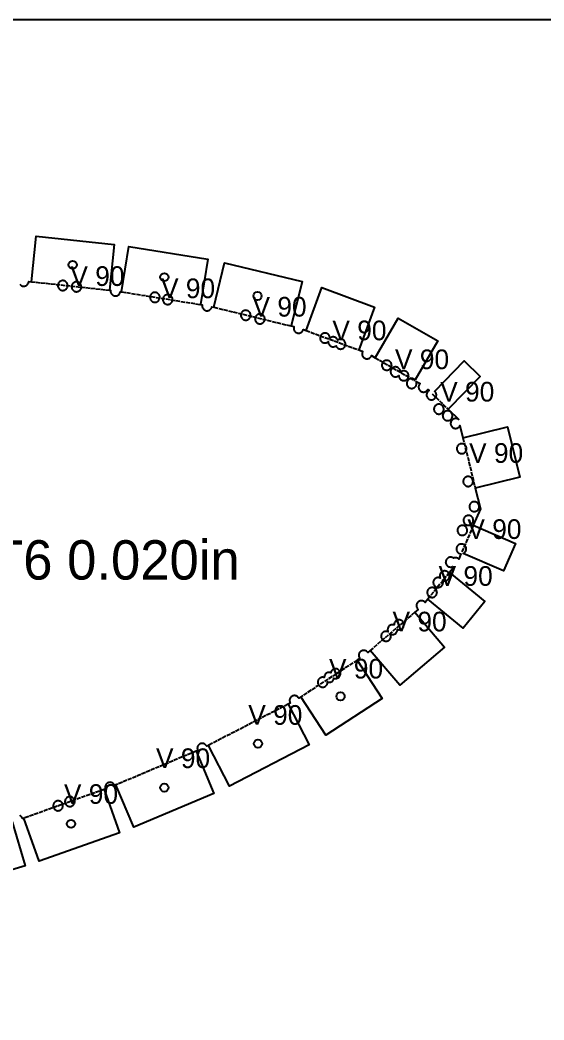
# Model space of a CAD drawing. Header units: millimetres. Extents: x 0 to 2438, y 0 to 1219.
# Drawn here: x 304.9 to 464.7, y 914 to 1219 of the extents above; entities that cross this region are included whole.
import ezdxf

# ---------------------------------------------------------------- set-up
doc = ezdxf.new("R2010")
doc.units = ezdxf.units.MM
doc.linetypes.add('DASHED', pattern=[1.524, 1.27, -0.254])
for name, color, linetype in [('CUT', 7, 'CONTINUOUS'), ('ETCH', 8, 'CONTINUOUS'), ('HOLE', 6, 'CONTINUOUS'), ('VALLEY', 1, 'DASHED')]:
    doc.layers.add(name, color=color, linetype=linetype)

msp = doc.modelspace()

# ---------------------------------------------------------------- linework, layer by layer
at = {"layer": 'CUT'}
for points in [[(304.78, 1138.45), (304.87, 1138.34), (304.97, 1138.23), (305.08, 1138.13), (305.2, 1138.05), (305.32, 1137.97), (305.46, 1137.91), (305.6, 1137.86), (305.74, 1137.83), (305.89, 1137.81), (306.03, 1137.81), (306.18, 1137.81), (306.33, 1137.84), (306.47, 1137.88), (306.61, 1137.93), (306.74, 1137.99), (306.86, 1138.07), (306.98, 1138.16), (307.09, 1138.26), (307.19, 1138.37), (307.27, 1138.49), (307.35, 1138.62), (307.41, 1138.75), (307.45, 1138.89), (307.49, 1139.03), (307.51, 1139.18), (307.51, 1139.27), (308.32, 1139.18), (309.83, 1153.07), (333.62, 1150.48), (332.11, 1136.59), (332.5, 1136.55), (332.49, 1136.47), (332.48, 1136.32), (332.49, 1136.18), (332.51, 1136.03), (332.55, 1135.89), (332.6, 1135.75), (332.67, 1135.62), (332.75, 1135.49), (332.84, 1135.38), (332.94, 1135.27), (333.05, 1135.17), (333.17, 1135.08), (333.29, 1135.01), (333.43, 1134.95), (333.57, 1134.9), (333.71, 1134.87), (333.86, 1134.85), (334, 1134.84), (334.15, 1134.85), (334.29, 1134.88), (334.44, 1134.91), (334.58, 1134.97), (334.71, 1135.03), (334.83, 1135.11), (334.95, 1135.2), (335.06, 1135.3), (335.15, 1135.41), (335.24, 1135.53), (335.31, 1135.65), (335.38, 1135.79), (335.42, 1135.93), (335.46, 1136.07), (335.47, 1136.15), (335.85, 1136.09), (338.07, 1149.89), (362.1, 1146.02), (359.88, 1132.23), (360.46, 1132.13), (360.45, 1132.09), (360.43, 1131.94), (360.42, 1131.79), (360.43, 1131.65), (360.46, 1131.5), (360.5, 1131.36), (360.55, 1131.22), (360.61, 1131.09), (360.69, 1130.96), (360.78, 1130.85), (360.88, 1130.74), (360.99, 1130.64), (361.11, 1130.55), (361.24, 1130.48), (361.37, 1130.42), (361.51, 1130.37), (361.65, 1130.34), (361.8, 1130.32), (361.95, 1130.31), (362.09, 1130.32), (362.24, 1130.35), (362.38, 1130.38), (362.52, 1130.44), (362.65, 1130.5), (362.78, 1130.58), (362.89, 1130.67), (363, 1130.77), (363.1, 1130.88), (363.18, 1131), (363.26, 1131.12), (363.32, 1131.26), (363.37, 1131.4), (363.4, 1131.54), (363.97, 1131.4), (367.27, 1144.98), (390.87, 1139.25), (387.57, 1125.67), (388.41, 1125.47), (388.39, 1125.4), (388.35, 1125.25), (388.33, 1125.11), (388.33, 1124.96), (388.34, 1124.81), (388.36, 1124.67), (388.4, 1124.53), (388.45, 1124.39), (388.52, 1124.26), (388.59, 1124.13), (388.68, 1124.01), (388.78, 1123.91), (388.89, 1123.81), (389.01, 1123.72), (389.14, 1123.65), (389.27, 1123.59), (389.41, 1123.54), (389.56, 1123.51), (389.7, 1123.49), (389.85, 1123.48), (390, 1123.49), (390.14, 1123.51), (390.28, 1123.55), (390.42, 1123.6), (390.55, 1123.67), (390.68, 1123.75), (390.8, 1123.83), (390.9, 1123.94), (391, 1124.05), (391.09, 1124.17), (391.16, 1124.29), (391.22, 1124.43), (391.27, 1124.57), (391.28, 1124.59), (392.09, 1124.29), (396.92, 1137.4), (413.01, 1131.46), (408.18, 1118.36), (409.38, 1117.91), (409.35, 1117.87), (409.29, 1117.73), (409.24, 1117.59), (409.21, 1117.45), (409.19, 1117.3), (409.19, 1117.16), (409.19, 1117.01), (409.22, 1116.87), (409.26, 1116.72), (409.31, 1116.58), (409.37, 1116.45), (409.45, 1116.33), (409.54, 1116.21), (409.64, 1116.1), (409.75, 1116.01), (409.87, 1115.92), (410, 1115.85), (410.13, 1115.78), (410.27, 1115.74), (410.41, 1115.7), (410.56, 1115.68), (410.71, 1115.68), (410.85, 1115.69), (411, 1115.71), (411.14, 1115.75), (411.28, 1115.8), (411.41, 1115.87), (411.54, 1115.94), (411.65, 1116.03), (411.76, 1116.13), (411.86, 1116.24), (411.94, 1116.36), (412.02, 1116.49), (412.08, 1116.62), (412.09, 1116.64), (413.19, 1116), (420.18, 1128.1), (432.25, 1121.13), (425.37, 1109.21), (425.37, 1109.21), (425.26, 1109.31), (425.14, 1109.39), (425.01, 1109.47), (424.88, 1109.53), (424.74, 1109.58), (424.59, 1109.61), (424.45, 1109.63), (424.3, 1109.64), (424.15, 1109.63), (424.01, 1109.6), (423.87, 1109.57), (423.73, 1109.51), (423.6, 1109.45), (423.47, 1109.37), (423.35, 1109.28), (423.25, 1109.18), (423.15, 1109.07), (423.06, 1108.95), (422.99, 1108.82), (422.93, 1108.69), (422.88, 1108.55), (422.85, 1108.41), (422.83, 1108.26), (422.82, 1108.12), (422.83, 1107.97), (422.86, 1107.82), (422.89, 1107.68), (422.94, 1107.54), (423.01, 1107.41), (423.09, 1107.29), (423.18, 1107.17), (423.28, 1107.06), (423.39, 1106.96), (423.51, 1106.88), (423.63, 1106.8), (423.77, 1106.74), (423.91, 1106.69), (424.05, 1106.66), (424.2, 1106.64), (424.34, 1106.64), (424.49, 1106.65), (424.64, 1106.67), (424.78, 1106.71), (424.92, 1106.76), (425.05, 1106.82), (425.17, 1106.9), (425.29, 1106.99), (425.4, 1107.09), (425.5, 1107.2), (425.58, 1107.32), (425.66, 1107.45), (425.72, 1107.58), (425.76, 1107.72), (425.8, 1107.86), (425.82, 1108.01), (425.82, 1108.16), (425.81, 1108.3), (425.79, 1108.45), (425.75, 1108.59), (425.7, 1108.73), (425.67, 1108.79), (426.89, 1108.09), (426.85, 1108.06), (426.75, 1107.95), (426.67, 1107.83), (426.59, 1107.7), (426.53, 1107.57), (426.49, 1107.43), (426.45, 1107.28), (426.43, 1107.14), (426.43, 1106.99), (426.44, 1106.85), (426.46, 1106.7), (426.5, 1106.56), (426.55, 1106.42), (426.61, 1106.29), (426.69, 1106.16), (426.78, 1106.05), (426.88, 1105.94), (426.99, 1105.84), (427.11, 1105.75), (427.24, 1105.68), (427.37, 1105.62), (427.51, 1105.57), (427.65, 1105.54), (427.8, 1105.52), (427.95, 1105.51), (428.09, 1105.52), (428.24, 1105.55), (428.38, 1105.58), (428.52, 1105.64), (428.65, 1105.7), (428.78, 1105.78), (428.89, 1105.87), (429, 1105.97), (429.1, 1106.08), (429.19, 1106.2), (429.25, 1106.3), (429.61, 1105.95), (429.51, 1105.88), (429.39, 1105.8), (429.28, 1105.7), (429.18, 1105.58), (429.1, 1105.47), (429.02, 1105.34), (428.96, 1105.2), (428.92, 1105.06), (428.88, 1104.92), (428.86, 1104.78), (428.86, 1104.63), (428.87, 1104.48), (428.89, 1104.34), (428.93, 1104.19), (428.98, 1104.06), (429.04, 1103.92), (429.12, 1103.8), (429.21, 1103.68), (429.31, 1103.57), (429.42, 1103.48), (429.54, 1103.39), (429.67, 1103.32), (429.8, 1103.26), (429.94, 1103.21), (430.08, 1103.17), (430.23, 1103.15), (430.38, 1103.15), (430.52, 1103.16), (430.67, 1103.18), (430.81, 1103.22), (430.95, 1103.27), (431.08, 1103.34), (431.21, 1103.41), (431.32, 1103.5), (431.43, 1103.6), (431.53, 1103.71), (431.62, 1103.83), (431.69, 1103.96), (431.75, 1104.09), (431.8, 1104.23), (431.83, 1104.38), (431.85, 1104.52), (431.86, 1104.67), (431.85, 1104.82), (431.82, 1104.96), (431.79, 1105.1), (431.73, 1105.24), (431.67, 1105.37), (431.59, 1105.5), (431.5, 1105.62), (431.4, 1105.72), (431.35, 1105.77), (440.33, 1115.01), (445.19, 1110.29), (435.45, 1100.27), (438.57, 1097.24), (438.59, 1097.14), (438.52, 1097.2), (438.39, 1097.27), (438.26, 1097.33), (438.12, 1097.38), (437.97, 1097.41), (437.83, 1097.43), (437.68, 1097.44), (437.53, 1097.43), (437.39, 1097.4), (437.25, 1097.37), (437.11, 1097.31), (436.98, 1097.25), (436.85, 1097.17), (436.73, 1097.08), (436.63, 1096.98), (436.53, 1096.87), (436.44, 1096.75), (436.37, 1096.63), (436.31, 1096.49), (436.26, 1096.35), (436.23, 1096.21), (436.21, 1096.06), (436.2, 1095.92), (436.21, 1095.77), (436.23, 1095.62), (436.27, 1095.48), (436.32, 1095.34), (436.39, 1095.21), (436.47, 1095.09), (436.55, 1094.97), (436.66, 1094.86), (436.77, 1094.76), (436.88, 1094.68), (437.01, 1094.6), (437.15, 1094.54), (437.29, 1094.5), (437.43, 1094.46), (437.57, 1094.44), (437.72, 1094.44), (437.87, 1094.45), (438.01, 1094.47), (438.16, 1094.51), (438.29, 1094.56), (438.43, 1094.62), (438.55, 1094.7), (438.67, 1094.79), (438.78, 1094.89), (438.87, 1095), (438.96, 1095.12), (439.03, 1095.25), (439.05, 1095.28), (439.95, 1091.6), (453.52, 1094.93), (457.28, 1079.58), (443.72, 1076.25), (445.27, 1069.91), (443.12, 1064.91), (455.95, 1059.38), (452.34, 1051.01), (440.06, 1056.3), (440.19, 1056.36), (440.32, 1056.44), (440.43, 1056.53), (440.54, 1056.63), (440.64, 1056.74), (440.72, 1056.86), (440.8, 1056.98), (440.86, 1057.12), (440.91, 1057.26), (440.94, 1057.4), (440.96, 1057.55), (440.96, 1057.69), (440.96, 1057.84), (440.93, 1057.99), (440.89, 1058.13), (440.84, 1058.27), (440.78, 1058.4), (440.7, 1058.52), (440.61, 1058.64), (440.51, 1058.75), (440.4, 1058.84), (440.28, 1058.93), (440.15, 1059), (440.02, 1059.07), (439.88, 1059.11), (439.74, 1059.15), (439.59, 1059.17), (439.44, 1059.17), (439.3, 1059.16), (439.15, 1059.14), (439.01, 1059.1), (438.87, 1059.05), (438.74, 1058.99), (438.61, 1058.91), (438.5, 1058.82), (438.39, 1058.72), (438.29, 1058.61), (438.21, 1058.49), (438.13, 1058.36), (438.07, 1058.23), (438.02, 1058.09), (437.99, 1057.94), (437.97, 1057.8), (437.96, 1057.65), (437.97, 1057.5), (438, 1057.36), (438.04, 1057.22), (438.09, 1057.08), (438.15, 1056.95), (438.23, 1056.82), (438.32, 1056.7), (438.42, 1056.6), (438.53, 1056.5), (438.65, 1056.41), (438.78, 1056.34), (438.91, 1056.28), (439.05, 1056.23), (439.19, 1056.2), (439.34, 1056.18), (439.36, 1056.18), (438.68, 1054.59), (438.6, 1054.66), (438.48, 1054.74), (438.35, 1054.82), (438.22, 1054.88), (438.08, 1054.93), (437.93, 1054.96), (437.79, 1054.98), (437.64, 1054.99), (437.49, 1054.98), (437.35, 1054.95), (437.21, 1054.92), (437.07, 1054.86), (437.06, 1054.86), (437, 1054.91), (436.87, 1054.98), (436.74, 1055.04), (436.6, 1055.09), (436.45, 1055.13), (436.31, 1055.14), (436.16, 1055.15), (436.01, 1055.14), (435.87, 1055.12), (435.73, 1055.08), (435.59, 1055.03), (435.46, 1054.96), (435.33, 1054.89), (435.21, 1054.8), (435.11, 1054.7), (435.01, 1054.59), (434.92, 1054.47), (434.85, 1054.34), (434.79, 1054.2), (434.74, 1054.07), (434.71, 1053.92), (434.69, 1053.78), (434.68, 1053.63), (434.69, 1053.48), (434.71, 1053.34), (434.75, 1053.19), (434.8, 1053.06), (434.87, 1052.92), (434.95, 1052.8), (435.03, 1052.68), (435.14, 1052.57), (435.25, 1052.48), (435.36, 1052.39), (435.49, 1052.32), (435.63, 1052.26), (435.77, 1052.21), (435.91, 1052.18), (436.05, 1052.16), (436.2, 1052.15), (436.35, 1052.16), (436.49, 1052.18), (436.64, 1052.22), (436.77, 1052.27), (436.78, 1052.28), (436.85, 1052.23), (436.97, 1052.15), (437.11, 1052.09), (437.15, 1052.08), (435.81, 1050.44), (446.63, 1041.6), (440.07, 1033.56), (429.25, 1042.39), (428.4, 1041.35), (428.31, 1041.44), (428.2, 1041.54), (428.08, 1041.63), (427.95, 1041.7), (427.82, 1041.76), (427.68, 1041.81), (427.54, 1041.84), (427.39, 1041.86), (427.24, 1041.87), (427.1, 1041.86), (426.95, 1041.84), (426.81, 1041.8), (426.67, 1041.75), (426.54, 1041.68), (426.41, 1041.6), (426.3, 1041.52), (426.19, 1041.41), (426.09, 1041.3), (426.01, 1041.18), (425.93, 1041.06), (425.87, 1040.92), (425.82, 1040.78), (425.79, 1040.64), (425.77, 1040.5), (425.77, 1040.35), (425.77, 1040.2), (425.8, 1040.06), (425.84, 1039.91), (425.89, 1039.78), (425.95, 1039.64), (426.03, 1039.52), (426.12, 1039.4), (426.22, 1039.29), (426.31, 1039.22), (425.28, 1038.34), (434.36, 1027.72), (420.75, 1016.09), (411.67, 1026.7), (410.92, 1026.06), (410.92, 1026.07), (410.83, 1026.19), (410.73, 1026.29), (410.62, 1026.39), (410.5, 1026.48), (410.37, 1026.55), (410.24, 1026.61), (410.1, 1026.66), (409.96, 1026.69), (409.81, 1026.71), (409.66, 1026.72), (409.52, 1026.71), (409.37, 1026.69), (409.23, 1026.65), (409.09, 1026.6), (408.96, 1026.53), (408.83, 1026.45), (408.72, 1026.37), (408.61, 1026.27), (408.51, 1026.15), (408.42, 1026.04), (408.35, 1025.91), (408.29, 1025.77), (408.24, 1025.63), (408.21, 1025.49), (408.19, 1025.35), (408.18, 1025.2), (408.19, 1025.05), (408.22, 1024.91), (408.25, 1024.76), (408.31, 1024.63), (408.37, 1024.49), (408.45, 1024.37), (408.52, 1024.27), (407.7, 1023.73), (415.31, 1012.02), (398.12, 1000.86), (390.51, 1012.57), (389.89, 1012.17), (389.89, 1012.17), (389.81, 1012.3), (389.72, 1012.41), (389.62, 1012.52), (389.51, 1012.62), (389.39, 1012.71), (389.26, 1012.78), (389.13, 1012.84), (388.99, 1012.89), (388.85, 1012.92), (388.7, 1012.94), (388.55, 1012.95), (388.41, 1012.94), (388.26, 1012.91), (388.12, 1012.88), (387.98, 1012.82), (387.85, 1012.76), (387.72, 1012.68), (387.61, 1012.59), (387.5, 1012.49), (387.4, 1012.38), (387.32, 1012.26), (387.24, 1012.14), (387.18, 1012), (387.13, 1011.86), (387.1, 1011.72), (387.08, 1011.57), (387.07, 1011.43), (387.08, 1011.28), (387.11, 1011.13), (387.14, 1010.99), (387.2, 1010.85), (387.26, 1010.72), (387.3, 1010.66), (386.63, 1010.32), (393.04, 997.91), (368.73, 985.35), (362.32, 997.76), (361.8, 997.5), (361.75, 997.61), (361.67, 997.73), (361.58, 997.85), (361.48, 997.96), (361.37, 998.06), (361.25, 998.14), (361.12, 998.22), (360.99, 998.28), (360.85, 998.32), (360.71, 998.36), (360.56, 998.38), (360.42, 998.38), (360.27, 998.37), (360.12, 998.35), (359.98, 998.31), (359.84, 998.26), (359.71, 998.2), (359.59, 998.12), (359.47, 998.03), (359.36, 997.93), (359.26, 997.82), (359.18, 997.7), (359.1, 997.57), (359.04, 997.44), (358.99, 997.3), (358.96, 997.16), (358.94, 997.01), (358.94, 996.86), (358.95, 996.72), (358.97, 996.57), (359.01, 996.43), (359.06, 996.29), (359.09, 996.23), (358.55, 996), (363.99, 983.13), (339.55, 972.82), (334.12, 985.69), (333.72, 985.52), (333.7, 985.58), (333.63, 985.71), (333.55, 985.84), (333.47, 985.95), (333.36, 986.06), (333.25, 986.16), (333.14, 986.25), (333.01, 986.32), (332.87, 986.38), (332.73, 986.43), (332.59, 986.46), (332.45, 986.48), (332.3, 986.49), (332.15, 986.48), (332.01, 986.45), (331.86, 986.42), (331.73, 986.36), (331.73, 986.36), (331.59, 986.3), (331.47, 986.22), (331.35, 986.13), (331.24, 986.03), (331.15, 985.92), (331.06, 985.8), (330.99, 985.68), (330.93, 985.54), (330.88, 985.4), (330.84, 985.26), (330.82, 985.11), (330.82, 984.97), (330.83, 984.82), (330.85, 984.67), (330.89, 984.53), (330.93, 984.43), (330.52, 984.29), (335.2, 971.13), (310.69, 962.4), (306.01, 975.56), (305.64, 975.43), (305.59, 975.57), (305.53, 975.7), (305.45, 975.83), (305.36, 975.94), (305.26, 976.05), (305.15, 976.15), (305.03, 976.23), (304.9, 976.31), (304.77, 976.37)], [(302.42, 974.39), (306.42, 961), (274.89, 951.58)]]:
    msp.add_lwpolyline(points, dxfattribs=at)
for points in [[(318.64, 1136.7), (318.76, 1136.78), (318.88, 1136.87), (318.99, 1136.97), (319.08, 1137.08), (319.17, 1137.2), (319.24, 1137.32), (319.3, 1137.46), (319.35, 1137.6), (319.39, 1137.74), (319.41, 1137.89), (319.41, 1138.03), (319.4, 1138.18), (319.38, 1138.33), (319.34, 1138.47), (319.29, 1138.61), (319.22, 1138.74), (319.15, 1138.86), (319.06, 1138.98), (318.96, 1139.09), (318.85, 1139.19), (318.73, 1139.27), (318.6, 1139.35), (318.47, 1139.41), (318.33, 1139.45), (318.18, 1139.49), (318.04, 1139.51), (317.89, 1139.51), (317.74, 1139.5), (317.6, 1139.48), (317.46, 1139.44), (317.32, 1139.39), (317.19, 1139.33), (317.06, 1139.25), (316.94, 1139.16), (316.84, 1139.06), (316.74, 1138.95), (316.65, 1138.83), (316.58, 1138.7), (316.52, 1138.57), (316.47, 1138.43), (316.44, 1138.28), (316.42, 1138.14), (316.41, 1137.99), (316.42, 1137.84), (316.44, 1137.7), (316.48, 1137.56), (316.53, 1137.42), (316.6, 1137.29), (316.68, 1137.16), (316.76, 1137.04), (316.87, 1136.94), (316.98, 1136.84), (317.09, 1136.75), (317.22, 1136.68), (317.36, 1136.62), (317.5, 1136.57), (317.64, 1136.54), (317.78, 1136.52), (317.93, 1136.51), (318.08, 1136.52), (318.22, 1136.55), (318.37, 1136.58), (318.5, 1136.63), (318.64, 1136.7)], [(323.26, 1136.7), (323.34, 1136.82), (323.42, 1136.95), (323.48, 1137.08), (323.53, 1137.22), (323.56, 1137.36), (323.58, 1137.51), (323.58, 1137.66), (323.57, 1137.8), (323.55, 1137.95), (323.51, 1138.09), (323.46, 1138.23), (323.4, 1138.36), (323.32, 1138.49), (323.23, 1138.6), (323.13, 1138.71), (323.02, 1138.81), (322.9, 1138.89), (322.77, 1138.97), (322.64, 1139.03), (322.5, 1139.08), (322.36, 1139.11), (322.21, 1139.13), (322.06, 1139.14), (321.92, 1139.13), (321.77, 1139.1), (321.63, 1139.07), (321.49, 1139.01), (321.36, 1138.95), (321.23, 1138.87), (321.12, 1138.78), (321.01, 1138.68), (320.91, 1138.57), (320.83, 1138.45), (320.75, 1138.32), (320.69, 1138.19), (320.64, 1138.05), (320.61, 1137.91), (320.59, 1137.76), (320.58, 1137.62), (320.59, 1137.47), (320.62, 1137.32), (320.65, 1137.18), (320.71, 1137.04), (320.77, 1136.91), (320.85, 1136.79), (320.94, 1136.67), (321.04, 1136.56), (321.15, 1136.46), (321.27, 1136.38), (321.4, 1136.3), (321.53, 1136.24), (321.67, 1136.19), (321.81, 1136.16), (321.96, 1136.14), (322.1, 1136.14), (322.25, 1136.15), (322.4, 1136.17), (322.54, 1136.21), (322.68, 1136.26), (322.81, 1136.32), (322.93, 1136.4), (323.05, 1136.49), (323.16, 1136.59), (323.26, 1136.7)], [(346.96, 1133.26), (347.07, 1133.36), (347.17, 1133.48), (347.25, 1133.59), (347.33, 1133.72), (347.39, 1133.86), (347.44, 1134), (347.47, 1134.14), (347.49, 1134.28), (347.5, 1134.43), (347.49, 1134.58), (347.46, 1134.72), (347.42, 1134.87), (347.37, 1135), (347.31, 1135.14), (347.23, 1135.26), (347.14, 1135.38), (347.04, 1135.49), (346.93, 1135.58), (346.81, 1135.67), (346.68, 1135.74), (346.55, 1135.8), (346.41, 1135.85), (346.27, 1135.89), (346.12, 1135.91), (345.97, 1135.91), (345.83, 1135.9), (345.68, 1135.88), (345.54, 1135.84), (345.4, 1135.79), (345.27, 1135.72), (345.14, 1135.65), (345.03, 1135.56), (344.92, 1135.46), (344.82, 1135.35), (344.74, 1135.23), (344.66, 1135.1), (344.6, 1134.97), (344.55, 1134.83), (344.52, 1134.68), (344.5, 1134.54), (344.5, 1134.39), (344.51, 1134.24), (344.53, 1134.1), (344.57, 1133.96), (344.62, 1133.82), (344.68, 1133.69), (344.76, 1133.56), (344.85, 1133.44), (344.95, 1133.34), (345.06, 1133.24), (345.18, 1133.15), (345.31, 1133.08), (345.44, 1133.02), (345.58, 1132.97), (345.72, 1132.94), (345.87, 1132.92), (346.02, 1132.91), (346.16, 1132.92), (346.31, 1132.94), (346.45, 1132.98), (346.59, 1133.03), (346.72, 1133.1), (346.85, 1133.18), (346.96, 1133.26)], [(351.3, 1133.19), (351.35, 1133.33), (351.39, 1133.47), (351.41, 1133.62), (351.41, 1133.77), (351.4, 1133.91), (351.38, 1134.06), (351.34, 1134.2), (351.29, 1134.34), (351.22, 1134.47), (351.15, 1134.6), (351.06, 1134.71), (350.96, 1134.82), (350.85, 1134.92), (350.73, 1135), (350.6, 1135.08), (350.47, 1135.14), (350.33, 1135.19), (350.18, 1135.22), (350.04, 1135.24), (349.89, 1135.25), (349.74, 1135.24), (349.6, 1135.21), (349.46, 1135.18), (349.32, 1135.12), (349.19, 1135.06), (349.06, 1134.98), (348.94, 1134.89), (348.84, 1134.79), (348.74, 1134.68), (348.65, 1134.56), (348.58, 1134.43), (348.52, 1134.3), (348.47, 1134.16), (348.44, 1134.02), (348.42, 1133.87), (348.41, 1133.73), (348.42, 1133.58), (348.44, 1133.43), (348.48, 1133.29), (348.53, 1133.15), (348.6, 1133.02), (348.68, 1132.9), (348.76, 1132.78), (348.87, 1132.67), (348.98, 1132.57), (349.1, 1132.49), (349.22, 1132.41), (349.36, 1132.35), (349.5, 1132.3), (349.64, 1132.27), (349.78, 1132.25), (349.93, 1132.25), (350.08, 1132.26), (350.22, 1132.28), (350.37, 1132.32), (350.5, 1132.37), (350.64, 1132.43), (350.76, 1132.51), (350.88, 1132.6), (350.99, 1132.7), (351.08, 1132.81), (351.17, 1132.93), (351.24, 1133.06), (351.3, 1133.19)], [(374.98, 1128.13), (375.06, 1128.26), (375.12, 1128.39), (375.16, 1128.53), (375.2, 1128.68), (375.22, 1128.82), (375.22, 1128.97), (375.21, 1129.12), (375.19, 1129.26), (375.15, 1129.4), (375.1, 1129.54), (375.04, 1129.67), (374.96, 1129.8), (374.87, 1129.92), (374.77, 1130.02), (374.66, 1130.12), (374.54, 1130.21), (374.41, 1130.28), (374.28, 1130.34), (374.14, 1130.39), (374, 1130.42), (373.85, 1130.44), (373.7, 1130.45), (373.56, 1130.44), (373.41, 1130.41), (373.27, 1130.38), (373.13, 1130.33), (373, 1130.26), (372.87, 1130.18), (372.76, 1130.09), (372.65, 1129.99), (372.55, 1129.88), (372.46, 1129.76), (372.39, 1129.64), (372.33, 1129.5), (372.28, 1129.36), (372.25, 1129.22), (372.23, 1129.07), (372.22, 1128.93), (372.23, 1128.78), (372.26, 1128.63), (372.29, 1128.49), (372.35, 1128.35), (372.41, 1128.22), (372.49, 1128.1), (372.58, 1127.98), (372.68, 1127.87), (372.79, 1127.78), (372.91, 1127.69), (373.03, 1127.62), (373.17, 1127.55), (373.31, 1127.51), (373.45, 1127.47), (373.6, 1127.45), (373.74, 1127.45), (373.89, 1127.46), (374.04, 1127.48), (374.18, 1127.52), (374.32, 1127.57), (374.45, 1127.63), (374.57, 1127.71), (374.69, 1127.8), (374.8, 1127.9), (374.9, 1128.01), (374.98, 1128.13)], [(379.52, 1127.72), (379.53, 1127.87), (379.52, 1128.01), (379.5, 1128.16), (379.46, 1128.3), (379.41, 1128.44), (379.34, 1128.57), (379.27, 1128.7), (379.18, 1128.81), (379.08, 1128.92), (378.97, 1129.02), (378.85, 1129.11), (378.72, 1129.18), (378.58, 1129.24), (378.45, 1129.29), (378.3, 1129.32), (378.16, 1129.34), (378.01, 1129.35), (377.86, 1129.34), (377.72, 1129.31), (377.57, 1129.28), (377.44, 1129.22), (377.3, 1129.16), (377.18, 1129.08), (377.06, 1128.99), (376.95, 1128.89), (376.86, 1128.78), (376.77, 1128.66), (376.7, 1128.54), (376.64, 1128.4), (376.59, 1128.26), (376.56, 1128.12), (376.54, 1127.97), (376.53, 1127.83), (376.54, 1127.68), (376.56, 1127.53), (376.6, 1127.39), (376.65, 1127.25), (376.72, 1127.12), (376.79, 1127), (376.88, 1126.88), (376.98, 1126.77), (377.09, 1126.67), (377.21, 1126.59), (377.34, 1126.51), (377.48, 1126.45), (377.61, 1126.41), (377.76, 1126.37), (377.9, 1126.35), (378.05, 1126.35), (378.2, 1126.36), (378.34, 1126.38), (378.49, 1126.42), (378.62, 1126.47), (378.76, 1126.53), (378.88, 1126.61), (379, 1126.7), (379.11, 1126.8), (379.2, 1126.91), (379.29, 1127.03), (379.36, 1127.16), (379.42, 1127.29), (379.47, 1127.43), (379.51, 1127.57), (379.52, 1127.72)], [(403.2, 1121.54), (403.06, 1121.59), (402.91, 1121.62), (402.77, 1121.64), (402.62, 1121.65), (402.47, 1121.64), (402.33, 1121.61), (402.19, 1121.58), (402.05, 1121.52), (401.92, 1121.46), (401.79, 1121.38), (401.78, 1121.37), (401.76, 1121.43), (401.69, 1121.56), (401.62, 1121.69), (401.53, 1121.8), (401.43, 1121.91), (401.32, 1122.01), (401.2, 1122.09), (401.07, 1122.17), (400.94, 1122.23), (400.8, 1122.28), (400.65, 1122.31), (400.51, 1122.33), (400.36, 1122.34), (400.21, 1122.33), (400.07, 1122.3), (399.93, 1122.26), (399.79, 1122.21), (399.66, 1122.15), (399.53, 1122.07), (399.41, 1121.98), (399.37, 1121.94), (399.37, 1122.03), (399.36, 1122.18), (399.34, 1122.33), (399.3, 1122.47), (399.25, 1122.61), (399.19, 1122.74), (399.11, 1122.86), (399.02, 1122.98), (398.92, 1123.09), (398.81, 1123.19), (398.69, 1123.27), (398.56, 1123.35), (398.43, 1123.41), (398.29, 1123.45), (398.15, 1123.49), (398, 1123.51), (397.85, 1123.51), (397.71, 1123.5), (397.56, 1123.48), (397.42, 1123.44), (397.28, 1123.39), (397.15, 1123.33), (397.02, 1123.25), (396.91, 1123.16), (396.8, 1123.06), (396.7, 1122.95), (396.61, 1122.83), (396.54, 1122.7), (396.48, 1122.57), (396.43, 1122.43), (396.4, 1122.28), (396.38, 1122.14), (396.37, 1121.99), (396.38, 1121.84), (396.41, 1121.7), (396.44, 1121.56), (396.5, 1121.42), (396.56, 1121.29), (396.64, 1121.16), (396.73, 1121.04), (396.83, 1120.94), (396.94, 1120.84), (397.06, 1120.75), (397.18, 1120.68), (397.32, 1120.62), (397.46, 1120.57), (397.6, 1120.54), (397.75, 1120.52), (397.89, 1120.51), (398.04, 1120.52), (398.19, 1120.55), (398.33, 1120.58), (398.47, 1120.63), (398.6, 1120.7), (398.72, 1120.78), (398.84, 1120.87), (398.89, 1120.91), (398.88, 1120.81), (398.89, 1120.67), (398.92, 1120.52), (398.95, 1120.38), (399, 1120.24), (399.07, 1120.11), (399.15, 1119.98), (399.24, 1119.87), (399.34, 1119.76), (399.45, 1119.66), (399.57, 1119.58), (399.69, 1119.5), (399.83, 1119.44), (399.97, 1119.39), (400.11, 1119.36), (400.26, 1119.34), (400.4, 1119.34), (400.55, 1119.34), (400.7, 1119.37), (400.84, 1119.41), (400.98, 1119.46), (401.11, 1119.52), (401.23, 1119.6), (401.24, 1119.61), (401.26, 1119.55), (401.33, 1119.42), (401.41, 1119.3), (401.49, 1119.18), (401.6, 1119.07), (401.71, 1118.97), (401.83, 1118.89), (401.95, 1118.81), (402.09, 1118.75), (402.23, 1118.71), (402.37, 1118.67), (402.51, 1118.65), (402.66, 1118.65), (402.81, 1118.66), (402.95, 1118.68), (403.1, 1118.72), (403.23, 1118.77), (403.37, 1118.83), (403.49, 1118.91), (403.61, 1119), (403.72, 1119.1), (403.81, 1119.21), (403.9, 1119.33), (403.97, 1119.46), (404.03, 1119.59), (404.08, 1119.73), (404.12, 1119.87), (404.14, 1120.02), (404.14, 1120.17), (404.13, 1120.31), (404.11, 1120.46), (404.07, 1120.6), (404.02, 1120.74), (403.95, 1120.87), (403.88, 1121), (403.79, 1121.11), (403.69, 1121.22), (403.58, 1121.32), (403.46, 1121.41), (403.33, 1121.48), (403.2, 1121.54)], [(418.19, 1114), (418.15, 1114.15), (418.1, 1114.29), (418.03, 1114.42), (417.96, 1114.54), (417.87, 1114.66), (417.77, 1114.77), (417.66, 1114.86), (417.54, 1114.95), (417.41, 1115.02), (417.27, 1115.09), (417.14, 1115.13), (416.99, 1115.17), (416.85, 1115.19), (416.7, 1115.19), (416.55, 1115.18), (416.41, 1115.16), (416.26, 1115.12), (416.13, 1115.07), (415.99, 1115), (415.87, 1114.93), (415.75, 1114.84), (415.64, 1114.74), (415.55, 1114.63), (415.46, 1114.51), (415.39, 1114.38), (415.33, 1114.25), (415.28, 1114.11), (415.24, 1113.96), (415.23, 1113.82), (415.22, 1113.67), (415.23, 1113.52), (415.25, 1113.38), (415.29, 1113.24), (415.34, 1113.1), (415.41, 1112.97), (415.48, 1112.84), (415.57, 1112.72), (415.67, 1112.62), (415.78, 1112.52), (415.9, 1112.43), (416.03, 1112.36), (416.17, 1112.3), (416.3, 1112.25), (416.45, 1112.22), (416.59, 1112.2), (416.74, 1112.19), (416.89, 1112.2), (417.03, 1112.22), (417.18, 1112.26), (417.31, 1112.31), (417.45, 1112.38), (417.57, 1112.46), (417.69, 1112.55), (417.8, 1112.65), (417.89, 1112.76), (417.98, 1112.88), (418.05, 1113), (418.11, 1113.14), (418.16, 1113.28), (418.19, 1113.42), (418.21, 1113.57), (418.22, 1113.71), (418.21, 1113.86), (418.19, 1114)], [(422.02, 1111.99), (421.87, 1112), (421.72, 1111.99), (421.58, 1111.97), (421.44, 1111.93), (421.3, 1111.88), (421.17, 1111.81), (421.04, 1111.73), (420.92, 1111.65), (420.88, 1111.6), (420.88, 1111.7), (420.87, 1111.84), (420.85, 1111.99), (420.81, 1112.13), (420.76, 1112.27), (420.7, 1112.4), (420.62, 1112.53), (420.53, 1112.64), (420.43, 1112.75), (420.32, 1112.85), (420.2, 1112.93), (420.07, 1113.01), (419.94, 1113.07), (419.8, 1113.12), (419.66, 1113.15), (419.51, 1113.17), (419.36, 1113.18), (419.22, 1113.17), (419.07, 1113.14), (418.93, 1113.11), (418.79, 1113.05), (418.66, 1112.99), (418.53, 1112.91), (418.42, 1112.82), (418.31, 1112.72), (418.21, 1112.61), (418.13, 1112.49), (418.05, 1112.36), (417.99, 1112.23), (417.94, 1112.09), (417.91, 1111.95), (417.89, 1111.8), (417.88, 1111.66), (417.89, 1111.51), (417.92, 1111.36), (417.95, 1111.22), (418.01, 1111.08), (418.07, 1110.95), (418.15, 1110.83), (418.24, 1110.71), (418.34, 1110.6), (418.45, 1110.5), (418.57, 1110.42), (418.7, 1110.34), (418.83, 1110.28), (418.97, 1110.23), (419.11, 1110.2), (419.26, 1110.18), (419.4, 1110.18), (419.55, 1110.19), (419.7, 1110.21), (419.84, 1110.25), (419.98, 1110.3), (420.11, 1110.36), (420.23, 1110.44), (420.35, 1110.53), (420.4, 1110.57), (420.39, 1110.48), (420.4, 1110.33), (420.43, 1110.19), (420.46, 1110.04), (420.51, 1109.91), (420.58, 1109.77), (420.66, 1109.65), (420.75, 1109.53), (420.85, 1109.42), (420.96, 1109.33), (421.08, 1109.24), (421.2, 1109.17), (421.34, 1109.11), (421.48, 1109.06), (421.62, 1109.02), (421.77, 1109), (421.91, 1109), (422.06, 1109.01), (422.21, 1109.03), (422.35, 1109.07), (422.49, 1109.12), (422.62, 1109.19), (422.74, 1109.26), (422.86, 1109.35), (422.97, 1109.45), (423.07, 1109.56), (423.15, 1109.68), (423.23, 1109.81), (423.29, 1109.94), (423.33, 1110.08), (423.37, 1110.23), (423.39, 1110.37), (423.39, 1110.52), (423.38, 1110.67), (423.36, 1110.81), (423.32, 1110.95), (423.27, 1111.09), (423.21, 1111.22), (423.13, 1111.35), (423.04, 1111.47), (422.94, 1111.57), (422.83, 1111.67), (422.71, 1111.76), (422.58, 1111.83), (422.45, 1111.89), (422.31, 1111.94), (422.16, 1111.97), (422.02, 1111.99)], [(434.11, 1100.34), (434.1, 1100.48), (434.07, 1100.63), (434.04, 1100.77), (433.98, 1100.91), (433.92, 1101.04), (433.84, 1101.17), (433.75, 1101.28), (433.65, 1101.39), (433.54, 1101.49), (433.42, 1101.57), (433.3, 1101.65), (433.16, 1101.71), (433.02, 1101.76), (432.88, 1101.79), (432.73, 1101.81), (432.59, 1101.82), (432.44, 1101.81), (432.29, 1101.78), (432.15, 1101.74), (432.01, 1101.69), (431.88, 1101.63), (431.76, 1101.55), (431.64, 1101.46), (431.53, 1101.36), (431.43, 1101.25), (431.35, 1101.13), (431.27, 1101), (431.21, 1100.87), (431.17, 1100.73), (431.13, 1100.59), (431.11, 1100.44), (431.11, 1100.29), (431.12, 1100.15), (431.14, 1100), (431.18, 1099.86), (431.23, 1099.72), (431.29, 1099.59), (431.37, 1099.46), (431.46, 1099.35), (431.56, 1099.24), (431.67, 1099.14), (431.79, 1099.06), (431.92, 1098.98), (432.05, 1098.92), (432.19, 1098.87), (432.33, 1098.84), (432.48, 1098.82), (432.63, 1098.82), (432.77, 1098.82), (432.92, 1098.85), (433.06, 1098.89), (433.2, 1098.94), (433.33, 1099), (433.46, 1099.08), (433.57, 1099.17), (433.68, 1099.27), (433.78, 1099.38), (433.87, 1099.5), (433.94, 1099.63), (434, 1099.76), (434.05, 1099.9), (434.08, 1100.04), (434.1, 1100.19), (434.11, 1100.34)], [(436.42, 1099.27), (436.32, 1099.38), (436.21, 1099.47), (436.09, 1099.56), (435.96, 1099.63), (435.83, 1099.69), (435.69, 1099.74), (435.54, 1099.78), (435.4, 1099.79), (435.25, 1099.8), (435.1, 1099.79), (434.96, 1099.77), (434.82, 1099.73), (434.68, 1099.68), (434.55, 1099.61), (434.42, 1099.54), (434.3, 1099.45), (434.2, 1099.35), (434.1, 1099.24), (434.01, 1099.12), (433.94, 1098.99), (433.88, 1098.85), (433.83, 1098.72), (433.8, 1098.57), (433.78, 1098.43), (433.77, 1098.28), (433.78, 1098.13), (433.8, 1097.99), (433.84, 1097.84), (433.89, 1097.71), (433.96, 1097.57), (434.04, 1097.45), (434.12, 1097.33), (434.22, 1097.22), (434.34, 1097.13), (434.45, 1097.04), (434.58, 1096.97), (434.72, 1096.91), (434.86, 1096.86), (435, 1096.82), (435.14, 1096.81), (435.29, 1096.8), (435.44, 1096.81), (435.58, 1096.83), (435.73, 1096.87), (435.86, 1096.92), (436, 1096.99), (436.12, 1097.06), (436.24, 1097.15), (436.35, 1097.25), (436.44, 1097.36), (436.53, 1097.48), (436.6, 1097.61), (436.66, 1097.75), (436.71, 1097.88), (436.75, 1098.03), (436.77, 1098.17), (436.77, 1098.32), (436.76, 1098.47), (436.74, 1098.61), (436.7, 1098.76), (436.65, 1098.89), (436.58, 1099.03), (436.51, 1099.15), (436.42, 1099.27)], [(440.9, 1088.99), (440.82, 1089.11), (440.73, 1089.23), (440.63, 1089.34), (440.52, 1089.43), (440.4, 1089.52), (440.27, 1089.59), (440.14, 1089.65), (440, 1089.7), (439.86, 1089.74), (439.71, 1089.76), (439.56, 1089.76), (439.42, 1089.75), (439.27, 1089.73), (439.13, 1089.69), (438.99, 1089.64), (438.86, 1089.57), (438.73, 1089.5), (438.62, 1089.41), (438.51, 1089.31), (438.41, 1089.2), (438.32, 1089.08), (438.25, 1088.95), (438.19, 1088.82), (438.14, 1088.68), (438.11, 1088.53), (438.09, 1088.39), (438.08, 1088.24), (438.09, 1088.09), (438.12, 1087.95), (438.15, 1087.81), (438.21, 1087.67), (438.27, 1087.54), (438.35, 1087.41), (438.44, 1087.29), (438.54, 1087.19), (438.65, 1087.09), (438.77, 1087), (438.89, 1086.93), (439.03, 1086.87), (439.17, 1086.82), (439.31, 1086.79), (439.46, 1086.77), (439.6, 1086.76), (439.75, 1086.77), (439.9, 1086.79), (440.04, 1086.83), (440.18, 1086.88), (440.31, 1086.95), (440.43, 1087.03), (440.55, 1087.12), (440.66, 1087.22), (440.76, 1087.33), (440.84, 1087.45), (440.92, 1087.57), (440.98, 1087.71), (441.02, 1087.85), (441.06, 1087.99), (441.08, 1088.14), (441.08, 1088.28), (441.07, 1088.43), (441.05, 1088.57), (441.01, 1088.72), (440.96, 1088.85), (440.9, 1088.99)], [(440.2, 1078.94), (440.14, 1078.81), (440.09, 1078.67), (440.06, 1078.53), (440.04, 1078.38), (440.03, 1078.23), (440.04, 1078.09), (440.07, 1077.94), (440.1, 1077.8), (440.16, 1077.66), (440.22, 1077.53), (440.3, 1077.4), (440.39, 1077.29), (440.49, 1077.18), (440.6, 1077.08), (440.72, 1077), (440.84, 1076.92), (440.98, 1076.86), (441.12, 1076.81), (441.26, 1076.78), (441.41, 1076.76), (441.55, 1076.75), (441.7, 1076.76), (441.85, 1076.79), (441.99, 1076.82), (442.13, 1076.88), (442.26, 1076.94), (442.38, 1077.02), (442.5, 1077.11), (442.61, 1077.21), (442.71, 1077.32), (442.79, 1077.44), (442.87, 1077.57), (442.93, 1077.7), (442.97, 1077.84), (443.01, 1077.98), (443.03, 1078.13), (443.03, 1078.27), (443.02, 1078.42), (443, 1078.57), (442.96, 1078.71), (442.91, 1078.85), (442.85, 1078.98), (442.77, 1079.1), (442.68, 1079.22), (442.58, 1079.33), (442.47, 1079.43), (442.35, 1079.51), (442.22, 1079.59), (442.09, 1079.65), (441.95, 1079.7), (441.81, 1079.73), (441.66, 1079.75), (441.51, 1079.75), (441.37, 1079.74), (441.22, 1079.72), (441.08, 1079.68), (440.94, 1079.63), (440.81, 1079.57), (440.68, 1079.49), (440.57, 1079.4), (440.46, 1079.3), (440.36, 1079.19), (440.27, 1079.07), (440.2, 1078.94)], [(442.16, 1071.39), (442.08, 1071.27), (442.02, 1071.13), (441.97, 1070.99), (441.94, 1070.85), (441.92, 1070.7), (441.92, 1070.56), (441.93, 1070.41), (441.95, 1070.27), (441.99, 1070.12), (442.04, 1069.99), (442.1, 1069.85), (442.18, 1069.73), (442.27, 1069.61), (442.37, 1069.5), (442.48, 1069.41), (442.6, 1069.32), (442.73, 1069.25), (442.86, 1069.18), (443, 1069.14), (443.14, 1069.1), (443.29, 1069.08), (443.44, 1069.08), (443.58, 1069.09), (443.73, 1069.11), (443.87, 1069.15), (444.01, 1069.2), (444.14, 1069.27), (444.27, 1069.34), (444.38, 1069.43), (444.49, 1069.53), (444.59, 1069.64), (444.67, 1069.76), (444.75, 1069.89), (444.81, 1070.02), (444.86, 1070.16), (444.89, 1070.31), (444.91, 1070.45), (444.92, 1070.6), (444.91, 1070.75), (444.88, 1070.89), (444.85, 1071.03), (444.79, 1071.17), (444.73, 1071.3), (444.65, 1071.43), (444.56, 1071.55), (444.46, 1071.65), (444.35, 1071.75), (444.23, 1071.84), (444.1, 1071.91), (443.97, 1071.97), (443.83, 1072.02), (443.69, 1072.05), (443.54, 1072.07), (443.4, 1072.08), (443.25, 1072.07), (443.1, 1072.05), (442.96, 1072.01), (442.82, 1071.96), (442.69, 1071.89), (442.57, 1071.81), (442.45, 1071.72), (442.34, 1071.62), (442.24, 1071.51), (442.16, 1071.39)], [(440.44, 1067.33), (440.36, 1067.21), (440.28, 1067.08), (440.22, 1066.95), (440.17, 1066.81), (440.14, 1066.66), (440.12, 1066.52), (440.11, 1066.37), (440.12, 1066.22), (440.15, 1066.08), (440.18, 1065.94), (440.24, 1065.8), (440.3, 1065.67), (440.38, 1065.54), (440.47, 1065.43), (440.57, 1065.32), (440.68, 1065.22), (440.8, 1065.13), (440.93, 1065.06), (441.06, 1065), (441.2, 1064.95), (441.34, 1064.92), (441.49, 1064.9), (441.63, 1064.89), (441.78, 1064.9), (441.93, 1064.93), (442.07, 1064.96), (442.21, 1065.02), (442.34, 1065.08), (442.46, 1065.16), (442.58, 1065.25), (442.69, 1065.35), (442.79, 1065.46), (442.87, 1065.58), (442.95, 1065.7), (443.01, 1065.84), (443.06, 1065.98), (443.09, 1066.12), (443.11, 1066.27), (443.11, 1066.41), (443.1, 1066.56), (443.08, 1066.71), (443.04, 1066.85), (442.99, 1066.99), (442.93, 1067.12), (442.85, 1067.24), (442.76, 1067.36), (442.66, 1067.47), (442.55, 1067.57), (442.43, 1067.65), (442.3, 1067.73), (442.17, 1067.79), (442.03, 1067.83), (441.89, 1067.87), (441.74, 1067.89), (441.59, 1067.89), (441.45, 1067.88), (441.3, 1067.86), (441.16, 1067.82), (441.02, 1067.77), (440.89, 1067.71), (440.76, 1067.63), (440.65, 1067.54), (440.54, 1067.44), (440.44, 1067.33)], [(438.37, 1063.9), (438.32, 1063.76), (438.29, 1063.62), (438.27, 1063.47), (438.26, 1063.32), (438.27, 1063.18), (438.3, 1063.03), (438.33, 1062.89), (438.39, 1062.75), (438.45, 1062.62), (438.53, 1062.49), (438.62, 1062.38), (438.72, 1062.27), (438.83, 1062.17), (438.95, 1062.09), (439.08, 1062.01), (439.21, 1061.95), (439.35, 1061.9), (439.49, 1061.87), (439.64, 1061.85), (439.78, 1061.85), (439.93, 1061.85), (440.08, 1061.88), (440.22, 1061.92), (440.36, 1061.97), (440.49, 1062.03), (440.61, 1062.11), (440.73, 1062.2), (440.84, 1062.3), (440.94, 1062.41), (441.02, 1062.53), (441.1, 1062.66), (441.16, 1062.79), (441.21, 1062.93), (441.24, 1063.07), (441.26, 1063.22), (441.26, 1063.37), (441.25, 1063.51), (441.23, 1063.66), (441.19, 1063.8), (441.14, 1063.94), (441.08, 1064.07), (441, 1064.2), (440.91, 1064.31), (440.81, 1064.42), (440.7, 1064.52), (440.58, 1064.6), (440.45, 1064.68), (440.32, 1064.74), (440.18, 1064.79), (440.04, 1064.82), (439.89, 1064.84), (439.74, 1064.85), (439.6, 1064.84), (439.45, 1064.81), (439.31, 1064.77), (439.17, 1064.72), (439.04, 1064.66), (438.91, 1064.58), (438.8, 1064.49), (438.69, 1064.39), (438.59, 1064.28), (438.51, 1064.16), (438.43, 1064.03), (438.37, 1063.9)], [(430.91, 1047.27), (430.93, 1047.13), (430.97, 1046.98), (431.02, 1046.85), (431.09, 1046.71), (431.16, 1046.59), (431.25, 1046.47), (431.35, 1046.36), (431.46, 1046.27), (431.58, 1046.18), (431.71, 1046.11), (431.84, 1046.04), (431.98, 1046), (432.13, 1045.96), (432.27, 1045.94), (432.42, 1045.94), (432.57, 1045.95), (432.71, 1045.97), (432.85, 1046.01), (432.99, 1046.06), (433.12, 1046.13), (433.25, 1046.2), (433.37, 1046.29), (433.47, 1046.39), (433.57, 1046.5), (433.66, 1046.62), (433.73, 1046.75), (433.79, 1046.88), (433.84, 1047.02), (433.87, 1047.17), (433.89, 1047.31), (433.9, 1047.46), (433.89, 1047.61), (433.87, 1047.75), (433.83, 1047.89), (433.78, 1048.03), (433.74, 1048.11), (433.82, 1048.07), (433.96, 1048.02), (434.11, 1047.99), (434.25, 1047.97), (434.4, 1047.96), (434.55, 1047.97), (434.69, 1048), (434.83, 1048.04), (434.97, 1048.09), (435.1, 1048.15), (435.23, 1048.23), (435.35, 1048.32), (435.45, 1048.42), (435.55, 1048.53), (435.64, 1048.65), (435.71, 1048.78), (435.77, 1048.91), (435.82, 1049.05), (435.85, 1049.19), (435.87, 1049.34), (435.88, 1049.49), (435.87, 1049.63), (435.85, 1049.78), (435.81, 1049.92), (435.76, 1050.06), (435.69, 1050.19), (435.61, 1050.31), (435.53, 1050.43), (435.42, 1050.54), (435.31, 1050.64), (435.19, 1050.72), (435.07, 1050.8), (434.93, 1050.86), (434.79, 1050.91), (434.65, 1050.94), (434.51, 1050.96), (434.36, 1050.96), (434.21, 1050.95), (434.07, 1050.93), (433.92, 1050.89), (433.79, 1050.84), (433.65, 1050.78), (433.53, 1050.7), (433.41, 1050.61), (433.3, 1050.51), (433.21, 1050.4), (433.12, 1050.28), (433.05, 1050.15), (432.99, 1050.02), (432.94, 1049.88), (432.9, 1049.74), (432.88, 1049.59), (432.88, 1049.44), (432.89, 1049.3), (432.91, 1049.15), (432.95, 1049.01), (433, 1048.87), (433.04, 1048.79), (432.95, 1048.83), (432.81, 1048.88), (432.67, 1048.91), (432.52, 1048.93), (432.38, 1048.94), (432.23, 1048.93), (432.09, 1048.91), (431.94, 1048.87), (431.81, 1048.82), (431.67, 1048.75), (431.55, 1048.67), (431.43, 1048.58), (431.32, 1048.48), (431.23, 1048.37), (431.14, 1048.25), (431.07, 1048.13), (431, 1047.99), (430.96, 1047.85), (430.92, 1047.71), (430.9, 1047.56), (430.9, 1047.42), (430.91, 1047.27)], [(429.17, 1043.8), (429.24, 1043.67), (429.31, 1043.54), (429.4, 1043.42), (429.5, 1043.32), (429.61, 1043.22), (429.73, 1043.13), (429.86, 1043.06), (429.99, 1043), (430.13, 1042.95), (430.28, 1042.92), (430.42, 1042.9), (430.57, 1042.89), (430.72, 1042.9), (430.86, 1042.92), (431, 1042.96), (431.14, 1043.01), (431.27, 1043.08), (431.4, 1043.16), (431.52, 1043.24), (431.62, 1043.35), (431.72, 1043.46), (431.81, 1043.58), (431.88, 1043.7), (431.94, 1043.84), (431.99, 1043.98), (432.02, 1044.12), (432.04, 1044.26), (432.05, 1044.41), (432.04, 1044.56), (432.02, 1044.7), (431.98, 1044.85), (431.93, 1044.98), (431.86, 1045.12), (431.78, 1045.24), (431.69, 1045.36), (431.59, 1045.47), (431.48, 1045.56), (431.36, 1045.65), (431.24, 1045.72), (431.1, 1045.78), (430.96, 1045.83), (430.82, 1045.87), (430.67, 1045.89), (430.53, 1045.89), (430.38, 1045.88), (430.24, 1045.86), (430.09, 1045.82), (429.96, 1045.77), (429.82, 1045.7), (429.7, 1045.63), (429.58, 1045.54), (429.47, 1045.44), (429.38, 1045.33), (429.29, 1045.21), (429.22, 1045.08), (429.15, 1044.95), (429.11, 1044.81), (429.07, 1044.66), (429.05, 1044.52), (429.05, 1044.37), (429.06, 1044.22), (429.08, 1044.08), (429.12, 1043.94), (429.17, 1043.8)], [(415.44, 1029.96), (415.55, 1029.87), (415.67, 1029.78), (415.8, 1029.71), (415.94, 1029.65), (416.07, 1029.6), (416.22, 1029.56), (416.36, 1029.54), (416.51, 1029.54), (416.66, 1029.55), (416.8, 1029.57), (416.95, 1029.61), (417.08, 1029.66), (417.22, 1029.73), (417.34, 1029.8), (417.46, 1029.89), (417.57, 1029.99), (417.66, 1030.1), (417.75, 1030.22), (417.82, 1030.35), (417.88, 1030.48), (417.93, 1030.62), (417.97, 1030.77), (417.98, 1030.91), (417.99, 1031.06), (417.98, 1031.21), (417.96, 1031.35), (417.92, 1031.49), (417.87, 1031.63), (417.83, 1031.71), (417.92, 1031.67), (418.06, 1031.62), (418.2, 1031.59), (418.34, 1031.57), (418.49, 1031.56), (418.64, 1031.57), (418.78, 1031.6), (418.93, 1031.64), (419.06, 1031.69), (419.2, 1031.75), (419.32, 1031.83), (419.44, 1031.92), (419.55, 1032.02), (419.64, 1032.13), (419.73, 1032.25), (419.8, 1032.38), (419.86, 1032.51), (419.91, 1032.65), (419.95, 1032.79), (419.97, 1032.94), (419.97, 1033.09), (419.97, 1033.13), (420.04, 1033.11), (420.19, 1033.07), (420.33, 1033.05), (420.48, 1033.05), (420.63, 1033.06), (420.77, 1033.08), (420.91, 1033.12), (421.05, 1033.17), (421.18, 1033.24), (421.31, 1033.31), (421.43, 1033.4), (421.53, 1033.5), (421.63, 1033.61), (421.72, 1033.73), (421.79, 1033.86), (421.85, 1033.99), (421.9, 1034.13), (421.93, 1034.28), (421.95, 1034.42), (421.96, 1034.57), (421.95, 1034.72), (421.92, 1034.86), (421.89, 1035.01), (421.84, 1035.14), (421.77, 1035.28), (421.69, 1035.4), (421.6, 1035.52), (421.5, 1035.62), (421.39, 1035.72), (421.27, 1035.81), (421.15, 1035.88), (421.01, 1035.94), (420.87, 1035.99), (420.73, 1036.02), (420.58, 1036.04), (420.44, 1036.05), (420.29, 1036.04), (420.14, 1036.02), (420, 1035.98), (419.86, 1035.93), (419.73, 1035.86), (419.61, 1035.79), (419.49, 1035.7), (419.38, 1035.6), (419.29, 1035.48), (419.2, 1035.37), (419.13, 1035.24), (419.06, 1035.1), (419.02, 1034.97), (418.98, 1034.82), (418.96, 1034.68), (418.96, 1034.53), (418.96, 1034.48), (418.89, 1034.51), (418.74, 1034.54), (418.6, 1034.56), (418.45, 1034.56), (418.3, 1034.56), (418.16, 1034.53), (418.02, 1034.49), (417.88, 1034.44), (417.75, 1034.38), (417.62, 1034.3), (417.5, 1034.21), (417.4, 1034.11), (417.3, 1034), (417.21, 1033.88), (417.14, 1033.75), (417.08, 1033.62), (417.03, 1033.48), (417, 1033.34), (416.98, 1033.19), (416.97, 1033.04), (416.98, 1032.9), (417, 1032.75), (417.04, 1032.61), (417.09, 1032.47), (417.13, 1032.39), (417.04, 1032.43), (416.91, 1032.48), (416.76, 1032.51), (416.62, 1032.53), (416.47, 1032.54), (416.32, 1032.53), (416.18, 1032.51), (416.03, 1032.47), (415.9, 1032.42), (415.76, 1032.35), (415.64, 1032.27), (415.52, 1032.19), (415.41, 1032.08), (415.32, 1031.97), (415.23, 1031.85), (415.16, 1031.73), (415.1, 1031.59), (415.05, 1031.45), (415.02, 1031.31), (415, 1031.17), (414.99, 1031.02), (415, 1030.87), (415.02, 1030.73), (415.06, 1030.58), (415.11, 1030.45), (415.18, 1030.31), (415.25, 1030.19), (415.34, 1030.07), (415.44, 1029.96)], [(396.48, 1015.69), (396.61, 1015.63), (396.75, 1015.59), (396.89, 1015.55), (397.04, 1015.53), (397.19, 1015.53), (397.33, 1015.54), (397.48, 1015.56), (397.62, 1015.6), (397.76, 1015.65), (397.89, 1015.71), (398.02, 1015.79), (398.13, 1015.88), (398.24, 1015.98), (398.34, 1016.09), (398.42, 1016.21), (398.5, 1016.34), (398.56, 1016.47), (398.61, 1016.61), (398.64, 1016.76), (398.66, 1016.9), (398.67, 1017.05), (398.66, 1017.1), (398.74, 1017.07), (398.88, 1017.04), (399.03, 1017.02), (399.17, 1017.01), (399.32, 1017.02), (399.47, 1017.05), (399.61, 1017.08), (399.75, 1017.13), (399.88, 1017.2), (400, 1017.28), (400.12, 1017.37), (400.23, 1017.47), (400.33, 1017.58), (400.41, 1017.7), (400.49, 1017.82), (400.55, 1017.96), (400.59, 1018.1), (400.62, 1018.22), (400.68, 1018.2), (400.82, 1018.16), (400.97, 1018.14), (401.11, 1018.14), (401.26, 1018.15), (401.41, 1018.17), (401.55, 1018.21), (401.69, 1018.26), (401.82, 1018.33), (401.94, 1018.4), (402.06, 1018.49), (402.17, 1018.59), (402.26, 1018.7), (402.35, 1018.82), (402.42, 1018.95), (402.49, 1019.08), (402.53, 1019.22), (402.57, 1019.37), (402.59, 1019.51), (402.59, 1019.66), (402.58, 1019.81), (402.56, 1019.95), (402.52, 1020.09), (402.47, 1020.23), (402.41, 1020.36), (402.33, 1020.49), (402.24, 1020.61), (402.14, 1020.71), (402.03, 1020.81), (401.91, 1020.9), (401.78, 1020.97), (401.65, 1021.03), (401.51, 1021.08), (401.36, 1021.11), (401.22, 1021.13), (401.07, 1021.14), (400.92, 1021.13), (400.78, 1021.11), (400.64, 1021.07), (400.5, 1021.02), (400.37, 1020.95), (400.24, 1020.87), (400.12, 1020.79), (400.02, 1020.69), (399.92, 1020.57), (399.83, 1020.46), (399.76, 1020.33), (399.7, 1020.19), (399.65, 1020.05), (399.62, 1019.93), (399.57, 1019.95), (399.42, 1019.99), (399.28, 1020.01), (399.13, 1020.01), (398.98, 1020), (398.84, 1019.98), (398.7, 1019.94), (398.56, 1019.89), (398.43, 1019.83), (398.3, 1019.75), (398.18, 1019.66), (398.08, 1019.56), (397.98, 1019.45), (397.89, 1019.33), (397.82, 1019.2), (397.76, 1019.07), (397.71, 1018.93), (397.68, 1018.78), (397.66, 1018.64), (397.65, 1018.49), (397.66, 1018.44), (397.58, 1018.47), (397.44, 1018.5), (397.29, 1018.52), (397.14, 1018.53), (397, 1018.52), (396.85, 1018.49), (396.71, 1018.46), (396.57, 1018.41), (396.44, 1018.34), (396.31, 1018.26), (396.2, 1018.17), (396.09, 1018.07), (395.99, 1017.96), (395.91, 1017.84), (395.83, 1017.72), (395.77, 1017.58), (395.72, 1017.44), (395.69, 1017.3), (395.67, 1017.15), (395.67, 1017.01), (395.67, 1016.86), (395.7, 1016.71), (395.74, 1016.57), (395.79, 1016.43), (395.85, 1016.3), (395.93, 1016.18), (396.02, 1016.06), (396.12, 1015.95), (396.23, 1015.85), (396.35, 1015.77), (396.48, 1015.69)], [(319.65, 979.18), (319.79, 979.15), (319.94, 979.13), (320.08, 979.12), (320.23, 979.13), (320.38, 979.16), (320.52, 979.19), (320.66, 979.25), (320.79, 979.31), (320.91, 979.39), (321.03, 979.48), (321.14, 979.58), (321.23, 979.69), (321.32, 979.81), (321.39, 979.94), (321.46, 980.07), (321.5, 980.21), (321.54, 980.35), (321.56, 980.5), (321.56, 980.64), (321.55, 980.79), (321.53, 980.94), (321.49, 981.08), (321.44, 981.22), (321.37, 981.35), (321.3, 981.47), (321.21, 981.59), (321.11, 981.7), (321, 981.8), (320.88, 981.88), (320.75, 981.96), (320.62, 982.02), (320.48, 982.07), (320.33, 982.1), (320.19, 982.12), (320.04, 982.12), (319.89, 982.11), (319.75, 982.09), (319.61, 982.05), (319.47, 982), (319.34, 981.94), (319.21, 981.86), (319.09, 981.77), (318.99, 981.67), (318.89, 981.56), (318.8, 981.44), (318.73, 981.31), (318.67, 981.18), (318.62, 981.04), (318.59, 980.9), (318.57, 980.75), (318.56, 980.6), (318.57, 980.46), (318.6, 980.31), (318.63, 980.17), (318.68, 980.03), (318.75, 979.9), (318.83, 979.77), (318.92, 979.66), (319.02, 979.55), (319.13, 979.45), (319.25, 979.37), (319.37, 979.29), (319.51, 979.23), (319.65, 979.18)], [(316.49, 977.84), (316.64, 977.85), (316.78, 977.87), (316.93, 977.91), (317.06, 977.96), (317.2, 978.03), (317.32, 978.1), (317.44, 978.19), (317.55, 978.29), (317.64, 978.4), (317.73, 978.52), (317.8, 978.65), (317.86, 978.78), (317.91, 978.92), (317.95, 979.07), (317.97, 979.21), (317.97, 979.36), (317.96, 979.51), (317.94, 979.65), (317.9, 979.79), (317.85, 979.93), (317.78, 980.06), (317.71, 980.19), (317.62, 980.31), (317.52, 980.41), (317.41, 980.51), (317.29, 980.6), (317.16, 980.67), (317.03, 980.73), (316.89, 980.78), (316.74, 980.81), (316.6, 980.83), (316.45, 980.84), (316.3, 980.83), (316.16, 980.8), (316.02, 980.77), (315.88, 980.72), (315.75, 980.65), (315.62, 980.57), (315.5, 980.48), (315.4, 980.38), (315.3, 980.27), (315.21, 980.15), (315.14, 980.03), (315.08, 979.89), (315.03, 979.75), (315, 979.61), (314.98, 979.46), (314.97, 979.32), (314.98, 979.17), (315, 979.02), (315.04, 978.88), (315.09, 978.74), (315.16, 978.61), (315.24, 978.49), (315.32, 978.37), (315.42, 978.26), (315.54, 978.17), (315.65, 978.08), (315.78, 978.01), (315.92, 977.94), (316.06, 977.9), (316.2, 977.86), (316.34, 977.84), (316.49, 977.84)]]:
    msp.add_lwpolyline(points, close=True, dxfattribs=at)
at = {"layer": 'ETCH'}
msp.add_lwpolyline([(0, 0), (2438, 0), (2438, 1219), (0, 1219)], close=True, dxfattribs=at)
at = {"layer": 'HOLE'}
for centre in [(320.92, 1144.32), (348.89, 1140.55), (377.3, 1134.82), (402.63, 1012.73), (377.44, 998.29), (348.85, 984.88), (320.43, 973.83)]:
    msp.add_circle(centre, 1.25, dxfattribs=at)
at = {"layer": 'VALLEY'}
for p, q in [((308.32, 1139.18), (332.11, 1136.59)), ((335.85, 1136.09), (359.88, 1132.23)), ((363.97, 1131.4), (387.57, 1125.67)), ((392.09, 1124.29), (408.18, 1118.36)), ((413.19, 1116), (425.26, 1109.03)), ((430.59, 1105), (435.45, 1100.27)), ((439.95, 1091.6), (443.72, 1076.25)), ((443.12, 1064.91), (439.51, 1056.53)), ((435.81, 1050.44), (429.25, 1042.39)), ((425.28, 1038.34), (411.67, 1026.7)), ((407.7, 1023.73), (390.51, 1012.57)), ((386.63, 1010.32), (362.32, 997.76)), ((358.55, 996), (334.12, 985.69)), ((330.52, 984.29), (306.01, 975.56))]:
    msp.add_line(p, q, dxfattribs=at)

# ---------------------------------------------------------------- texts
at = {"layer": 'ETCH'}
for s, height, p in [('V 90', 6, (320.22, 1137.89)), ('V 90', 6, (347.86, 1134.16)), ('V 90', 6, (375.77, 1128.54)), ('V 90', 6, (400.13, 1121.32)), ('V 90', 6, (419.23, 1112.51)), ('V 90', 6, (433.02, 1102.63)), ('V 90', 6, (441.83, 1083.93)), ('V 90', 6, (441.31, 1060.72)), ('W-NR  6061-T6 0.020in', 12, (202.42, 1048.33)), ('V 90', 6, (432.53, 1046.42)), ('V 90', 6, (418.48, 1032.52)), ('V 90', 6, (399.1, 1018.15)), ('V 90', 6, (374.48, 1004.04)), ('V 90', 6, (346.34, 990.84)), ('V 90', 6, (318.26, 979.92))]:
    msp.add_text(s, height=height, dxfattribs=at).set_placement(p)

doc.saveas('drawing.dxf')
